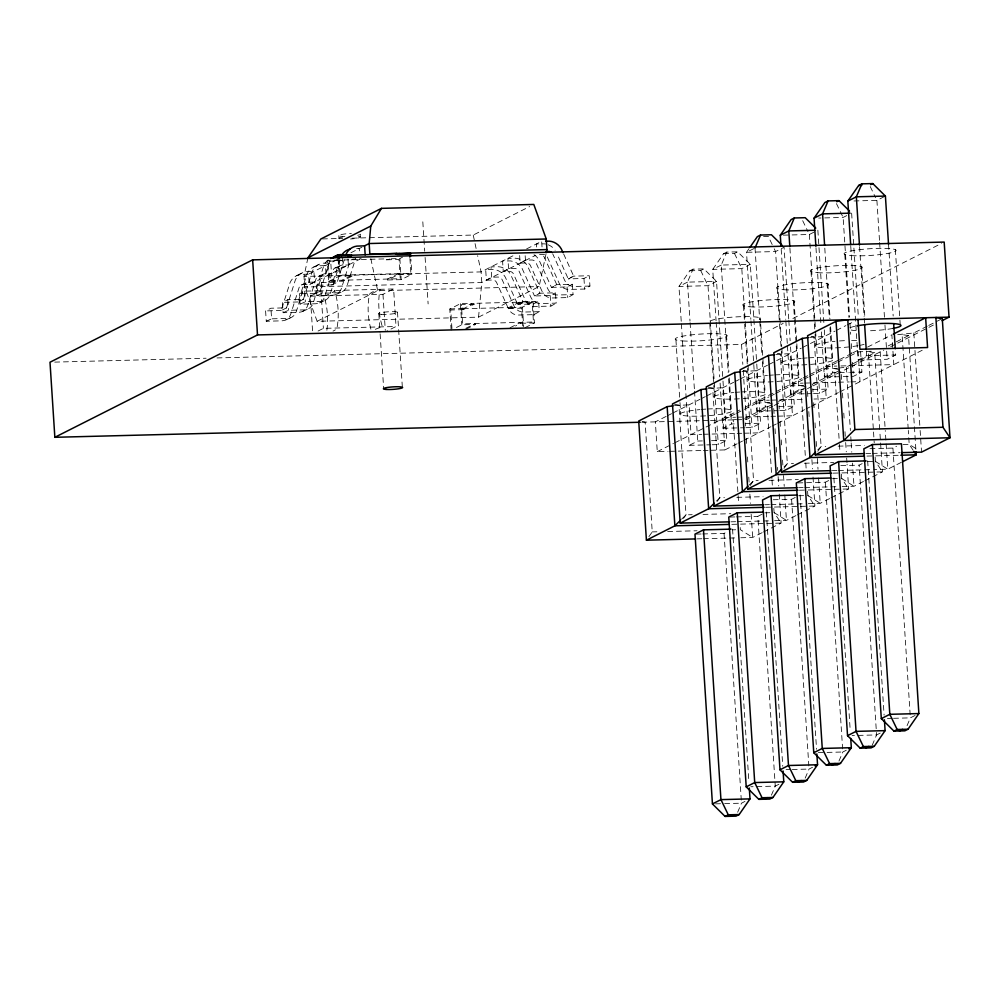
<?xml version="1.0" encoding="UTF-8"?>
<svg xmlns="http://www.w3.org/2000/svg" width="1000" height="1000" viewBox="0 0 1000 1000"><rect width="100%" height="100%" fill="white"/><g stroke="black" fill="none" stroke-linecap="round" stroke-linejoin="round"><path stroke-width="0.75" stroke-dasharray="5 3.75" d="M307.913 257.825L304.012 276.45L304.7 287.05L317.125 321.3L478.55 317.15L481.788 282.5L481.1 271.9L477.638 255.688M478.55 317.15L539.113 286.55L546.312 252.537M339.85 259.625L331.838 285.012L337.3 282.213L321.575 282.625L316.262 285.312L316.925 295.637L332.663 295.238A10.25 9.738 63.2 0 0 341.388 288.575L349.775 261.938A4.5 4.275 63.2 0 1 353.587 259.025L359.925 258.863M344.237 259.9L337.163 282.325M286.5 307.913L295.375 279.938A14.95 14.188 63.2 0 1 306.163 271.712L313.913 271.45L314.6 282.05L309.262 284.462L302.925 284.625A4.5 4.275 63.2 0 0 299.113 287.538L290.725 314.175A10.25 9.738 63.2 0 1 282 320.825L266.262 321.238L265.6 310.912L270.912 308.225L286.637 307.812L281.175 310.6L290.062 282.625A14.95 14.188 63.2 0 1 300.85 274.4L308.6 274.137L309.262 284.462M303.387 299.387L312.262 271.413A14.95 14.188 63.2 0 1 323.05 263.175L330.8 262.913L331.488 273.525L326.15 275.925L325.487 265.6L317.738 265.863A14.95 14.188 63.2 0 0 306.95 274.1L298.062 302.075L303.525 299.275L287.8 299.688L282.488 302.375L283.15 312.7L298.888 312.3A10.25 9.738 63.2 0 0 307.613 305.637L316 279A4.5 4.275 63.2 0 1 319.812 276.087M320.275 290.85L329.15 262.875A14.95 14.188 63.2 0 1 330.538 260.375M722.688 376.413L716.538 281.388L703.888 268.888L692.987 269.163L687.475 282.137L690 321.075M756.462 359.35L750.312 264.325L737.663 251.825L726.762 252.1L721.25 265.075L728.2 372.562M737.638 812.262L741.488 803.188L745.138 801.338M771.413 795.2L775.263 786.125L757.825 516.35L763.9 513.275M805.188 778.138L809.038 769.062L815.125 765.987M838.962 761.075L842.812 752L846.462 750.15M872.188 745.3L876.587 734.925L859.15 465.15L862.8 463.312M907.062 725.65L910.362 717.862L917.663 714.188M692.987 269.163L689.8 270.775L678.962 286.438L681.287 322.262M726.762 252.1L723.575 253.713L712.738 269.363L716.062 320.775M749.013 248.688L746.513 252.3L750.85 319.3M648.913 536.638L652.237 531.912L645.138 422.125L638.713 421.012M683.512 518.4L686.012 514.85L678.913 405.062L673.775 404.175M717.288 501.337L719.788 497.788L712.688 388L707.55 387.113M750.238 485.45L753.562 480.725L746.462 370.938L741.325 370.05M784.013 468.387L787.337 463.663L780.238 353.875L775.1 352.987M817.788 451.325L821.112 446.6L814.013 336.812L807.588 335.7M681.55 519.237L686.012 514.85L692.188 514.688M716.438 501.075L719.788 497.788L724.425 497.663M749.1 485.112L753.562 480.725L758.2 480.6M783.988 466.95L787.337 463.663L793.512 463.5M817.763 449.888L821.112 446.6L825.75 446.475M491.675 277.213L491 266.9L498.762 266.75A14.95 14.188 63.2 0 1 510.575 274.4L523.038 301.837L517.725 304.513L505.262 277.087A14.95 14.188 63.2 0 0 493.438 269.438L485.688 269.575L486.375 280.188L491.675 277.213L498.013 277.05A4.5 4.275 63.2 0 1 502.188 279.762L513.987 305.875A10.25 9.738 63.2 0 0 523.538 312.062L539.275 311.663L538.612 301.337L522.888 301.725L517.562 304.413L533.3 304.025L538.612 301.337M503.263 271.65L508.562 268.688L514.9 268.525A4.5 4.275 63.2 0 1 519.075 271.225L530.875 297.35A10.25 9.738 63.2 0 0 540.425 303.538L556.163 303.125L555.5 292.812L539.775 293.2L534.45 295.887L522.15 268.562A14.95 14.188 63.2 0 0 510.325 260.912L502.575 261.05L503.263 271.65L509.588 271.488A4.225 4 63.2 0 1 513.513 274.037L525.312 300.15A10.537 10 63.2 0 0 535.125 306.5L550.962 306.1L556.163 303.125M519.65 255.55L520.15 263.125L525.45 260.15L531.788 259.988A4.5 4.275 63.2 0 1 535.962 262.7L547.762 288.812A10.25 9.738 63.2 0 0 557.312 295L573.05 294.6L572.388 284.275L556.663 284.662L551.337 287.35L567.075 286.962L572.388 284.275M533.975 314.625L539.275 311.663M520.15 263.125L526.475 262.962A4.225 4 63.2 0 1 530.4 265.5L542.2 291.625A10.537 10 63.2 0 0 552.013 297.975L567.85 297.562L573.05 294.6M539.562 254.525L543.362 254.425A4.225 4 63.2 0 1 547.3 256.975L559.087 283.087A10.537 10 63.2 0 0 568.9 289.438L584.738 289.037L589.938 286.062L589.275 275.75L573.55 276.137L568.225 278.825L557.1 253.962M296.788 275.587L302.113 272.9M313.675 267.05L319 264.363M337.238 259.662L304.012 276.45L481.1 271.9L514.188 255.175M350.913 252.763L361.925 247.2M343.85 259.975L386.225 258.875L386.287 259.812L399 259.488L400.25 278.725L329.412 280.55L328.162 261.312L342.212 260.312L338.612 261.05L338.55 260.1L327.2 260.4L328.562 281.512L342.188 281.163L352.825 275.788L352.762 274.85L342.125 280.225L342.188 281.163M361.138 258.538L304.7 287.05L481.788 282.5L535.85 255.188M347.987 258.925L348.375 264.988L343.038 267.387L336.7 267.562A4.5 4.275 63.2 0 0 332.887 270.475L324.5 297.113A10.25 9.738 63.2 0 1 315.775 303.762L300.038 304.175L299.375 293.85L304.688 291.163L320.412 290.738L314.95 293.538L323.837 265.562A14.95 14.188 63.2 0 1 328.162 259.988M328.562 281.512L339.2 276.137L352.825 275.788M312.55 330.737L310.325 296.2L320.962 290.837L393.612 288.962L396.037 326.5L386.725 331.2M386.287 259.812L389.888 259.088L388.562 259.762L388.5 258.825L399.85 258.525L402.512 257.188M351.987 238.162L473.237 235.05L529.675 206.537M398.225 274.613L398.162 273.675L387.525 279.05L387.587 279.988L398.225 274.613L411.85 274.262L410.875 259.188M317.125 321.3L377.7 290.712L539.113 286.55M387.587 279.988L401.213 279.637L411.85 274.262M310.325 296.2L382.975 294.337L393.612 288.962M318.062 331.05L323.387 328.363L396.037 326.5M526.6 248.912L541.663 241.3L542.238 250.15M451.15 330.175L449.775 309.062L460.412 303.688L471.775 303.4L471.825 304.337M449.775 309.062L464.738 308.05L464.787 308.988L463.462 309.65L450.75 309.988L451.987 329.225M525.125 327.638L534.438 322.938L533.062 301.825L521.712 302.113L518.112 302.85L518.175 303.788L519.513 303.113L519.45 302.175L474.038 303.337L474.1 304.288L472.775 304.95L470.5 305.012L470.438 304.075L471.775 303.4M464.787 308.988L461.188 309.713L461.138 308.775M463.462 309.65L463.4 308.712L474.038 303.337M456.463 327.488L461.788 324.812L475.4 324.45L475.35 323.512L464.712 328.888M466.1 329.162L475.4 324.45M463.4 308.712L508.812 307.55L519.45 302.175M508.812 307.55L508.875 308.488L512.475 307.762L512.413 306.825L510.138 306.875L510.2 307.812M512.475 307.762L511.138 308.425L511.075 307.488L512.413 306.825M518.175 303.788L520.45 303.725L521.775 303.05L521.712 302.113M511.075 307.488L522.425 307.2L533.062 301.825M508.562 268.688L507.887 258.363L515.65 258.225A14.95 14.188 63.2 0 1 527.463 265.875L539.925 293.3L534.612 295.988L550.188 295.5L555.5 292.812M563.663 254.025L573.7 276.238L568.387 278.925L583.962 278.438L589.275 275.75M510.112 327.725L520.75 322.35L520.812 323.288L515.487 325.975M689.8 270.775L700.7 270.5L703.888 268.888M723.575 253.713L734.475 253.438L737.663 251.825M753.812 248.625L746.513 252.3L775.575 251.562L784.087 247.262L788.725 318.925M783.363 235.162L809.35 234.5L815.425 231.425M846.775 215.588L843.125 217.438L818.675 218.062M853.988 200.963L876.9 200.375L885.413 196.075M217.025 357.938L741.538 344.45L783.175 323.413M792.887 318.512L941.413 243.475M666.162 416.4L655.35 421.863L657.275 451.65L668.037 451.375M667.513 415.725L671.562 413.675M672.913 412.987L699.938 399.338M701.287 398.663L705.337 396.613M706.688 395.925L733.713 382.275M735.062 381.6L739.112 379.55M740.462 378.862L767.487 365.213M768.838 364.538L801.263 348.15M802.613 347.463L835.037 331.087M836.388 330.4L845.837 325.625M847.188 324.95L853.95 321.538M657.275 451.65L673.487 443.462M674.837 442.788L739.688 410.025M745.088 407.287L774.812 392.275M776.162 391.6L801.838 378.625M803.188 377.938L808.587 375.213M809.938 374.525L838.312 360.2M839.663 359.513L851.825 353.375M853.175 352.688L859.925 349.275M735.163 413.975L723 420.125L724.938 449.913L709.55 450.312M736.513 413.3L768.938 396.912M770.288 396.238L774.338 394.188M775.7 393.5L802.712 379.85M804.062 379.175L808.112 377.125M809.475 376.438L836.488 362.788M837.837 362.113L848.65 356.65M850 355.962L858.1 351.875L871.263 351.213M867.562 347.088L891.875 334.812L893.812 364.6L838.45 366.025M681.388 323.825L689.237 445.337L697.75 441.037L702.337 440.925M720.1 383.1L723.012 428.275L731.525 423.975L736.112 423.862M750.95 320.85L756.787 411.213L765.3 406.912L769.887 406.8M787.45 345.85L790.562 394.15L799.075 389.85L803.662 389.738M821.425 331.912L824.338 377.088L832.85 372.788L848.15 372.4M850.763 246.3L858.112 360.025L866.625 355.725L895.688 354.975L895.387 350.3M772.062 404.588L744.963 418.288L745.462 426.025M805.837 387.525L778.737 401.225L779.237 408.963M839.613 370.462L812.513 384.162L813.012 391.9M838.95 368.075L846.287 367.1L851.712 364.35M853.062 363.675L874.737 352.713L879.75 430.1M888.188 345.925L894.963 342.5M896.325 341.812L908.512 335.65L915.925 450.188M897.712 334.663L913.838 332.962L927.387 326.125M928.737 325.438L942.288 318.587M710.487 420.45L746.388 419.525L772.763 406.2M774.15 405.5L806.075 389.375M807.463 388.663L811.625 386.562M813.012 385.863L883.8 350.1M890.75 346.6L896.3 343.787M897.688 343.088L936.55 323.45M712.188 444.75L718.3 444.588L726.812 440.3L722.788 377.975M745.962 427.688L752.075 427.525L760.588 423.225L756.562 360.913M779.737 410.625L785.85 410.462L794.362 406.163L790.537 346.962M813.512 393.562L819.625 393.4L828.138 389.1L824.112 326.788M860.6 351.788L861.912 372.038L853.4 376.337L824.338 377.088M858.112 360.025L887.175 359.275L895.688 354.975M724.938 449.913L737.087 443.775M738.438 443.088L742.5 441.037M743.85 440.363L770.863 426.712M772.212 426.025L776.275 423.975M777.625 423.3L804.638 409.65M805.987 408.963L810.05 406.912M811.4 406.238L838.413 392.587M839.762 391.9L922.175 350.262M702.638 533.962L724.05 533.413L727.688 531.562M773.238 499.75L791.6 499.288L797.675 496.213M797.837 482.925L825.375 482.225L831.45 479.15M869.975 448.688L892.925 448.088L896.575 446.25M762.15 532.663L752.663 537.45L738.812 537.812M763.512 531.975L781.125 523.075L779.125 492.125M795.925 515.6L786.438 520.388L772.588 520.75M797.288 514.913L814.9 506.012L812.9 475.062M829.7 498.537L820.212 503.325L806.363 503.688M831.062 497.85L848.675 488.95L847.075 464.188M863.475 481.475L853.988 486.262L840.138 486.625M864.837 480.788L882.45 471.887L879.85 431.65M901.325 462.35L887.763 469.2L873.913 469.562M778.913 784.275L775.263 786.125L750.8 786.75M880.238 733.088L876.587 734.925L852.125 735.562M316.925 295.637L322.262 293.238L338.013 292.825A10.537 10 63.2 0 0 346.962 286L355.35 259.363A4.225 4 63.2 0 1 355.662 258.612M300.038 304.175L305.375 301.762L321.125 301.363A10.537 10 63.2 0 0 330.075 294.525L338.462 267.887A4.225 4 63.2 0 1 342.05 265.15L348.375 264.988M283.15 312.7L288.488 310.3L304.237 309.887A10.537 10 63.2 0 0 313.188 303.062L321.575 276.425A4.225 4 63.2 0 1 325.163 273.688L331.488 273.525M266.262 321.238L271.6 318.825L270.912 308.225M335.062 267.95L340.5 265.512M318.175 276.475L323.612 274.05M301.288 285.012L306.725 282.575M336.425 294.337L341.863 291.913M319.538 302.875L324.975 300.438M302.65 311.4L308.087 308.975M285.763 319.938L291.2 317.5M809.6 337.4L824.225 336.55L826.15 366.337L836.912 366.062M775.825 354.462L790.45 353.612L792.375 383.4L803.138 383.125M742.05 371.525L756.675 370.675L758.6 400.462L769.362 400.188M837.487 368.275L824.325 368.938L826.263 398.725L813.95 399.038M708.275 388.587L722.9 387.738L724.825 417.525L735.588 417.25M803.713 385.337L790.55 386L792.487 415.788L777.1 416.188M674.5 405.65L689.125 404.8L691.05 434.588L701.812 434.312M769.938 402.4L756.775 403.062L758.713 432.85L743.325 433.25M736.162 419.462L733.225 419.862L738.025 494.087M331.987 284.9L316.262 285.312M315.1 293.425L299.375 293.85M298.212 301.962L282.488 302.375M281.325 310.5L265.6 310.912M322.45 238.925L342.663 238.412M763.575 236.488L768.25 236.375L773.575 247.413M356.625 248.612L359.263 248.538L359.55 252.963M314.6 282.05L308.275 282.213A4.225 4 63.2 0 0 304.688 284.95L296.3 311.588A10.537 10 63.2 0 1 287.35 318.425L271.5 318.825M486.375 280.188L492.7 280.025A4.225 4 63.2 0 1 496.625 282.562L508.425 308.688A10.537 10 63.2 0 0 518.237 315.038L534.075 314.625M589.938 286.062L574.2 286.475A10.25 9.738 63.2 0 1 564.65 280.287L552.863 254.163A4.5 4.275 63.2 0 0 552.65 253.775M470.438 304.075L472.713 304.012L472.775 304.95M474.1 304.288L461.388 304.613L462.625 323.85L533.462 322.025L532.225 302.787L519.513 303.113M508.875 308.488L521.587 308.163L522.725 325.913M520.812 323.288L534.438 322.938M54.688 362.113L206.1 358.225M849.675 372.362L861.912 372.038M804.675 383.088L836.963 382.262M838.5 382.212L849.262 381.938M850.8 381.9L860.037 381.662L858.1 351.875M812.837 389.5L828.138 389.1M790.562 394.15L811.975 393.6M770.9 400.15L803.188 399.325M779.062 406.562L794.362 406.163M756.787 411.213L778.2 410.662M737.125 417.212L769.412 416.388M770.95 416.337L775.562 416.225M641.8 422.212L708.925 420.487M745.288 423.625L760.588 423.225M723.012 428.275L744.425 427.725M703.35 434.275L735.638 433.45M737.175 433.413L741.787 433.288M711.513 440.688L726.812 440.3M689.237 445.337L710.65 444.787M838.112 446.163L864.375 445.487M903.012 444.487L909.2 444.338L917.837 449.8M669.575 451.337L701.862 450.513M703.4 450.475L708.012 450.35M866.112 453.562L870.725 453.45M872.262 453.4L899.987 452.688M866.95 456.087L899.287 455.262M804.338 463.225L833.7 462.463M867.7 461.6L873.875 461.438M840.788 465.625L859.15 465.15M832.337 470.625L836.95 470.513M838.487 470.475L863.125 469.837M864.675 469.8L872.375 469.6M833.175 473.15L882.45 471.887L875.425 461.4L875.025 455.213M769.013 480.325L798.375 479.575M832.375 478.7L840.1 478.5M798.562 487.688L803.175 487.575M804.712 487.537L829.35 486.9M830.9 486.863L838.6 486.662M799.4 490.225L848.675 488.95L841.65 478.462L841.25 472.275M736.787 497.35L763.05 496.675M798.6 495.763L806.325 495.562M764.788 504.75L769.4 504.637M770.938 504.6L795.575 503.963M797.125 503.925L804.825 503.725M765.625 507.287L814.9 506.012L807.875 495.525L807.475 489.338M703.012 514.412L730.825 513.7M764.825 512.825L772.55 512.625M730.288 517.05L734.875 516.938M736.413 516.9L757.825 516.35M731.012 521.812L735.625 521.7M737.163 521.663L761.8 521.025M763.35 520.988L771.05 520.788M731.85 524.35L781.125 523.075L774.1 512.587L773.8 507.95M652.237 531.912L656.875 531.788M667.688 531.512L697.05 530.763M732.6 529.85L735.688 529.763M696.513 534.113L701.1 534M697.237 538.875L701.85 538.763M703.388 538.725L728.025 538.088M729.575 538.05L737.275 537.85M887.425 718.462L892.013 718.337M893.538 718.3L910.362 717.862M818.35 752.625L842.812 752M786.1 769.65L790.688 769.525M792.212 769.488L809.038 769.062M715.487 803.85L723.138 803.65M724.663 803.612L741.488 803.188M908.512 335.65L902.1 334.55L908.2 428.875M874.737 352.713L868.325 351.613L873.425 430.475M839.688 369.562L834.55 368.675L839.35 442.887M805.913 386.625L800.775 385.737L805.375 456.863M772.138 403.688L767 402.8L771.9 478.562M875.425 461.4L887.763 469.2L885.263 430.513M841.65 478.462L853.988 486.262L852.487 463.05M807.875 495.525L820.212 503.325L818.413 475.475M774.1 512.587L786.438 520.388L784.638 492.537M913.1 450.163L909.2 444.338L908.3 430.412M870.238 186.562L875.575 197.613M836.462 203.625L843.125 217.438L849.575 317.137M802.688 220.688L808.012 231.737M774.237 248.8L775.575 251.562L781.725 346.587M734.475 253.438L741.8 268.625L752.075 427.525M700.7 270.5L708.025 285.688L714.175 380.712M370.838 258.712L377.7 290.712M473.237 235.05L476.375 249.788M913.838 332.962L920.037 428.925M920.138 430.475L921.55 452.137M895.375 249.675L899.825 318.612M899.925 320.15L900.225 324.738M888.538 244.363L893.175 316.025M876.9 200.375L879.525 240.875M879.625 242.438L884.463 317.213M884.963 325L887.175 359.275M892.925 448.088L910.163 714.762M880.163 351.575L885.163 428.963M873.525 432.013L874.225 442.837M861.6 266.737L864.862 317.3M859.575 246.675L864.112 316.775M864.212 318.337L864.513 323.013M866.325 351.05L866.625 355.725M851.637 213.137L858.388 317.512M867.663 460.863L884.1 715.125M849.975 323.375L850.688 334.275M851.287 343.625L851.888 352.975M852.5 362.325L853.2 373.225M844.8 254.488L848.863 317.3M846.287 367.1L850.387 430.55M850.788 436.737L851.087 441.388M851.188 442.925L851.787 452.212M841.263 374.425L841.775 382.163M842.475 393L842.975 400.737M843.775 413.113L844.275 420.85M844.975 431.688L845.275 436.325M845.675 442.525L846.275 451.812M846.675 458L846.975 462.638M839.45 444.438L839.95 452.175M827.825 283.8L830.1 319.037M830.6 326.7L832.675 358.875M824.788 248.15L829.325 318.263M829.938 327.612L832.85 372.788M817.862 230.2L824.013 325.225M833.888 477.925L850.225 730.638M815.975 247.775L821.012 325.675M809.35 234.5L815.5 329.525M815.6 331.087L819.625 393.4M825.375 482.225L842.613 748.888M811.025 271.55L814.987 332.825M815.088 334.363L815.875 346.613M813.713 402.725L814.212 410.462M815.013 422.85L815.512 430.588M816.213 441.425L816.712 449.162M817.312 458.45L818.012 469.275M807.487 391.488L808 399.225M808.8 411.613L809.2 417.8M810 430.175L810.5 437.912M811.9 459.588L812.5 468.875M805.775 463.05L806.175 469.237M794.05 300.863L796.725 342.225M796.825 343.762L798.9 375.938M789.912 248.075L794.45 318.188M794.55 319.75L799.075 389.85M788.825 320.487L790.138 340.737M800.113 494.988L816.55 749.25M781.2 249.262L785.738 319.375M785.837 320.925L787.35 344.3M781.825 348.15L785.85 410.462M791.6 499.288L808.838 765.95M777.25 288.612L779.425 322.312M779.525 323.85L781.213 349.888M781.312 351.425L782.1 363.675M780.037 421.337L780.438 427.525M781.237 439.913L781.737 447.65M782.537 460.037L782.938 466.225M783.538 475.513L784.237 486.337M773.713 408.55L774.212 416.287M775.025 428.675L775.525 436.413M776.225 447.238L776.725 454.975M777.525 467.362L777.725 470.462M778.125 476.65L778.725 485.938M772 480.112L772.4 486.3M760.275 317.925L760.562 322.525M760.662 324.05L765.125 393M755.025 248L759.663 319.675M759.762 321.225L761.975 355.5M762.387 361.737L765.3 406.912M766.338 512.05L782.775 766.312M743.475 305.675L744.562 322.525M744.663 324.05L747.438 366.95M747.537 368.488L748.325 380.737M741.538 344.45L742.825 364.375M743.213 370.5L746.388 419.525M746.263 438.4L746.762 446.138M747.463 456.975L747.962 464.712M748.763 477.1L749.262 484.837M749.862 494.125L750.462 503.4M751.162 514.237L752.663 537.45L740.325 529.65L740.025 525.013M738.125 495.625L738.625 503.363M726.5 334.988L728.875 371.763M729.262 377.887L731.35 410.062M728.612 378.8L731.525 423.975M732.562 529.113L748.9 781.825M716.162 322.337L719.688 376.863M714.275 382.275L718.3 444.588M724.05 533.413L741.287 800.088M709.8 324.263L713.662 384.012M713.763 385.55L714.55 397.8M690.1 322.638L694.425 389.625M694.525 391.188L697.75 441.037M675.925 339.8L679.887 401.075M679.987 402.612L680.775 414.862M583.962 278.438L584.637 289.037M567.075 286.962L567.75 297.562M550.188 295.5L550.862 306.1M536.538 247.013L536.35 243.988L544.1 243.85A14.95 14.188 63.2 0 1 545.525 244.025M525.163 255.725L525.45 260.15M522.425 307.2L523.7 326.8M520.388 302.787L520.45 303.725M462.463 308.1L462.525 309.037M460.412 303.688L461.788 324.812M422.812 221.825L424.712 251.262M425.112 257.45L428.125 303.925M409.925 258.562L410.887 273.35L340.05 275.175L339.087 260.375M399.85 258.525L401.213 279.637M397.5 312.162L402.35 387.238M382.975 294.337L385.3 330.375M378.837 313.938L380.025 332.325M380.125 333.862L383.688 389.012M360.3 236.887L360.125 234.112A10.713 1.375 -3.7 0 1 359.988 234.488M342.375 257.075L343.038 267.387M340.825 260.05L340.875 260.988M338.812 235.7L339 238.463M338.025 258.038L339.2 276.137M321.575 282.625L322.262 293.238M320.962 290.837L323.387 328.363M304.688 291.163L305.375 301.762M287.8 299.688L288.488 310.3M710.013 320.975A26.075 3.362 -3.7 0 1 742.3 316.637A26.075 3.362 -3.7 0 1 759.963 319.688M707.438 409.012A26.075 3.362 -3.7 0 1 729.15 412.55A26.075 3.362 -3.7 0 1 685.588 415.838A26.075 3.362 -3.7 0 1 699.912 409.588M701.35 409.45A26.075 3.362 -3.7 0 1 705.888 409.113M741.213 391.95A26.075 3.362 -3.7 0 1 762.925 395.487A26.075 3.362 -3.7 0 1 719.362 398.775A26.075 3.362 -3.7 0 1 733.688 392.525M735.125 392.388A26.075 3.362 -3.7 0 1 739.663 392.05M774.987 374.888A26.075 3.362 -3.7 0 1 796.7 378.425A26.075 3.362 -3.7 0 1 753.138 381.712A26.075 3.362 -3.7 0 1 767.463 375.462M768.9 375.325A26.075 3.362 -3.7 0 1 773.438 374.988M808.763 357.825A26.075 3.362 -3.7 0 1 830.475 361.35A26.075 3.362 -3.7 0 1 786.912 364.65A26.075 3.362 -3.7 0 1 801.237 358.4M802.675 358.263A26.075 3.362 -3.7 0 1 807.212 357.912M864.087 344.35A26.075 3.362 -3.7 0 1 859.137 345.5M857.9 345.725A26.075 3.362 -3.7 0 1 817.95 347.212A26.075 3.362 -3.7 0 1 835.013 341.325M839.45 340.962A26.075 3.362 -3.7 0 1 847.062 340.562M851.625 340.462A26.075 3.362 -3.7 0 1 859.987 340.688M892.913 328.438A26.075 3.362 -3.7 0 1 867.625 330.838M856.125 330.662A26.075 3.362 -3.7 0 1 849.65 329.55M849.963 327.788A26.075 3.362 -3.7 0 1 856.975 325.85M359.137 234.887A10.713 1.375 -3.7 0 1 357.638 235.287M344.913 236.45A10.713 1.375 -3.7 0 1 339.288 235.138A10.713 1.375 -3.7 0 1 351.375 233.425M358.438 236.325A10.713 1.375 -3.7 0 1 350.538 239M339.588 238.787A10.713 1.375 -3.7 0 1 343.55 236.925M534.012 254.7A14.95 14.188 63.2 0 1 539.038 260.025L551.5 287.45L556.812 284.762L544.35 257.337A14.95 14.188 63.2 0 0 541.625 253.837M548.3 244.825A14.95 14.188 63.2 0 1 555.125 250.238M370.887 329.162A77.038 73.138 63.2 0 1 369.35 294.688A77.038 9.925 -3.7 0 1 379.988 289.312A77.038 73.138 63.2 0 0 382.413 326.85A77.038 9.925 -3.7 0 0 373.988 330.05M326.863 330.288A77.038 73.138 63.2 0 0 323.938 295.85A77.038 9.925 -3.7 0 0 334.575 290.487A77.038 73.138 63.2 0 1 337.013 328.013A77.038 9.925 -3.7 0 1 333 331.1M687.475 282.137L678.962 286.438L708.025 285.688L716.538 281.388L687.475 282.137M721.25 265.075L712.738 269.363L741.8 268.625L750.312 264.325L721.25 265.075M381.225 314.35A9.625 1.238 -3.7 0 0 397.388 312.812A9.625 1.238 -3.7 0 0 385.9 311.988A9.625 1.238 -3.7 0 0 381.225 314.35M682.387 340.913A26.075 3.362 -3.7 0 0 726.188 336.75A26.075 3.362 -3.7 0 0 695.062 334.513A26.075 3.362 -3.7 0 0 682.387 340.913M749.938 306.788A26.075 3.362 -3.7 0 0 793.737 302.625A26.075 3.362 -3.7 0 0 762.613 300.387A26.075 3.362 -3.7 0 0 749.938 306.788M783.713 289.725A26.075 3.362 -3.7 0 0 827.513 285.562A26.075 3.362 -3.7 0 0 796.388 283.325A26.075 3.362 -3.7 0 0 783.713 289.725M817.487 272.663A26.075 3.362 -3.7 0 0 861.287 268.5A26.075 3.362 -3.7 0 0 830.163 266.262A26.075 3.362 -3.7 0 0 817.487 272.663M851.263 255.6A26.075 3.362 -3.7 0 0 895.062 251.438A26.075 3.362 -3.7 0 0 863.938 249.2A26.075 3.362 -3.7 0 0 851.263 255.6"/><path stroke-width="1.5" d="M370.775 226.062L369.175 243.538L369.85 254.137L546.938 249.587L546.25 238.988L533.8 204.45L381.463 208.363L320.9 238.962L307.913 257.825L370.775 226.062L381.463 208.363M546.312 252.537L546.938 249.587M345.625 255.463L346.037 254.35A14.95 14.188 63.2 0 1 356.825 246.112L364.575 245.85L369.175 243.538L546.25 238.988M755.025 248L760.537 235.037L771.438 234.762L781.975 245.175M815.75 228.113L805.212 217.7L794.312 217.975L788.8 230.938L789.812 246.525M849.525 211.05L838.988 200.637L828.088 200.912L822.575 213.875L824.587 245.037M888.538 244.363L885.413 196.075L872.763 183.575L861.862 183.85L856.35 196.812L859.475 245.113M749.85 247.488L757.35 236.65L760.537 235.037M781 246.15L780.288 235.238L791.125 219.587L794.312 217.975M815.875 246.225L814.062 218.175L824.9 202.525L828.088 200.912M850.662 244.737L847.837 201.112L858.675 185.463L861.862 183.85M731.025 529.15L703.5 529.85L694.987 534.15L712.438 803.925L725.088 816.425L735.975 816.15L739.175 814.538L750 798.888L749.3 788.025M763.275 512.125L737.275 512.788L728.763 517.087L746.213 786.862L758.863 799.362L769.75 799.087L772.95 797.475L783.775 781.825L783.075 770.962M797.05 495.062L771.05 495.725L762.537 500.025L779.987 769.8L792.638 782.3L803.525 782.025L806.725 780.413L817.55 764.762L816.85 753.9M830.825 478L804.825 478.663L796.312 482.962L813.763 752.738L826.413 765.238L837.3 764.963L840.5 763.35L851.325 747.7L850.725 738.388M866.125 460.9L838.6 461.6L830.088 465.9L847.537 735.675L860.188 748.175L871.075 747.9L874.275 746.287L885.1 730.638L884.4 719.775M908.05 729.225L918.875 713.562L901.438 443.787L872.375 444.538L863.863 448.837L881.312 718.612L893.962 731.112L904.85 730.837L908.05 729.225L897.15 729.5L893.962 731.112M680.438 520.325L674.875 525.812L646.413 540.188L638.713 421.012L667.163 406.637L673.037 405.85M714.212 503.263L708.65 508.75L680.188 523.125L672.487 403.95L700.938 389.575L706.812 388.787M747.987 486.2L742.425 491.688L713.962 506.062L706.263 386.887L734.712 372.512L740.588 371.725M781.762 469.137L776.2 474.625L747.738 489L740.037 369.825L768.487 355.45L774.362 354.663M815.537 452.075L809.975 457.562L781.513 471.938L773.812 352.762L802.262 338.387L808.138 337.6M854.887 429.538L843.75 440.5L815.288 454.875L807.588 335.7L836.038 321.325L847.788 319.75L854.887 429.538L942.975 427.275L950 437.762L921.55 452.137L901.525 452.65M942.1 320.65L949.038 317.137L944.188 242.075L252.65 259.862L50 362.238L54.85 437.3L640.238 422.25M331.188 258.387L337.837 255.025L349.188 254.737L349.25 255.675L347.912 256.337M349.188 254.737L347.863 255.4L396.863 253.5L396.925 254.45L409.637 254.112L409.825 257.075M351.463 254.675L351.512 255.613L350.188 256.288L350.125 255.35M396.863 253.5L395.538 254.175L410.487 253.15L410.675 256.175M54.85 437.3L257.512 334.925L949.038 317.137M836.862 201.713L838.988 200.637M870.638 184.65L872.763 183.575M780.288 235.238L788.8 230.938L814.8 230.275M814.062 218.175L822.575 213.875L850.113 213.175M847.837 201.112L856.35 196.812L885.413 196.075M893.238 334.125L925.65 317.75L927.588 347.537L859.925 349.275L858 319.488M902.675 461.675L916.225 454.825L916.025 451.725M712.438 803.925L720.938 799.625L750 798.888M746.213 786.862L754.712 782.562L783.775 781.825M779.987 769.8L788.487 765.5L817.55 764.762L815.125 765.987M813.763 752.738L822.262 748.438L851.325 747.7L848.9 748.925M847.537 735.675L856.038 731.375L885.1 730.638M881.312 718.612L889.812 714.312L918.875 713.562M725.088 816.425L728.275 814.812L739.175 814.538M758.863 799.362L762.05 797.75L772.95 797.475M792.638 782.3L795.825 780.688L806.725 780.413M826.413 765.238L829.6 763.625L840.5 763.35M860.188 748.175L863.375 746.562L874.275 746.287M730.537 816.287L733.725 814.675M764.312 799.225L767.5 797.613M798.088 782.163L801.275 780.55M831.862 765.1L835.05 763.487M865.638 748.037L868.825 746.425M899.412 730.975L902.6 729.362M341.1 254.55L339.938 254.65A14.95 14.188 63.2 0 0 332.4 258.212M335.788 257.238L334.625 257.337A14.95 14.188 63.2 0 0 330.562 258.525M858.675 185.463L861.787 185.387M545.612 241.2L549.425 241.163A14.95 14.188 63.2 0 1 561.237 248.812L563.038 252.65M351.512 255.613L338.8 255.938L339 258.9M546.138 251.525L548.675 251.462A4.5 4.275 63.2 0 1 551.5 252.425M815.288 454.875L864.575 453.6M863.875 456.175L809.975 457.562L802.262 338.387M900.825 455.225L916.225 454.825L913.888 451.325M781.513 471.938L830.8 470.662M831.637 473.2L776.2 474.625L768.487 355.45M747.738 489L797.025 487.725M797.862 490.262L742.425 491.688L734.712 372.512M713.962 506.062L763.238 504.787M764.087 507.325L708.65 508.75L700.938 389.575M680.188 523.125L729.463 521.85M728.775 524.425L674.875 525.812L667.163 406.637M646.413 540.188L695.688 538.925M897.15 729.5L889.812 714.312L872.375 444.538M863.375 746.562L856.038 731.375L838.6 461.6M829.6 763.625L822.262 748.438L804.825 478.663M795.825 780.688L788.487 765.5L771.05 495.725M762.05 797.75L754.712 782.562L737.275 512.788M728.275 814.812L720.938 799.625L703.5 529.85M942.975 427.275L935.875 317.488L942.288 318.587L950 437.762L843.75 440.5L836.038 321.325M893.675 323.825L895.288 348.75M864.613 324.562L866.225 349.5M399.137 253.45L399.2 254.387M364.575 245.85L365.175 254.938M337.837 255.025L338.025 258.038M252.65 259.862L257.512 334.925M856.975 325.85A26.075 3.362 -3.7 0 1 893.763 323.625A26.075 3.362 -3.7 0 1 892.913 328.438M341.35 255.738A14.95 14.188 63.2 0 1 350.112 249.05M386.075 389.425A9.625 1.238 -3.7 0 0 402.238 387.887A9.625 1.238 -3.7 0 0 390.75 387.062A9.625 1.238 -3.7 0 0 386.075 389.425"/></g></svg>
